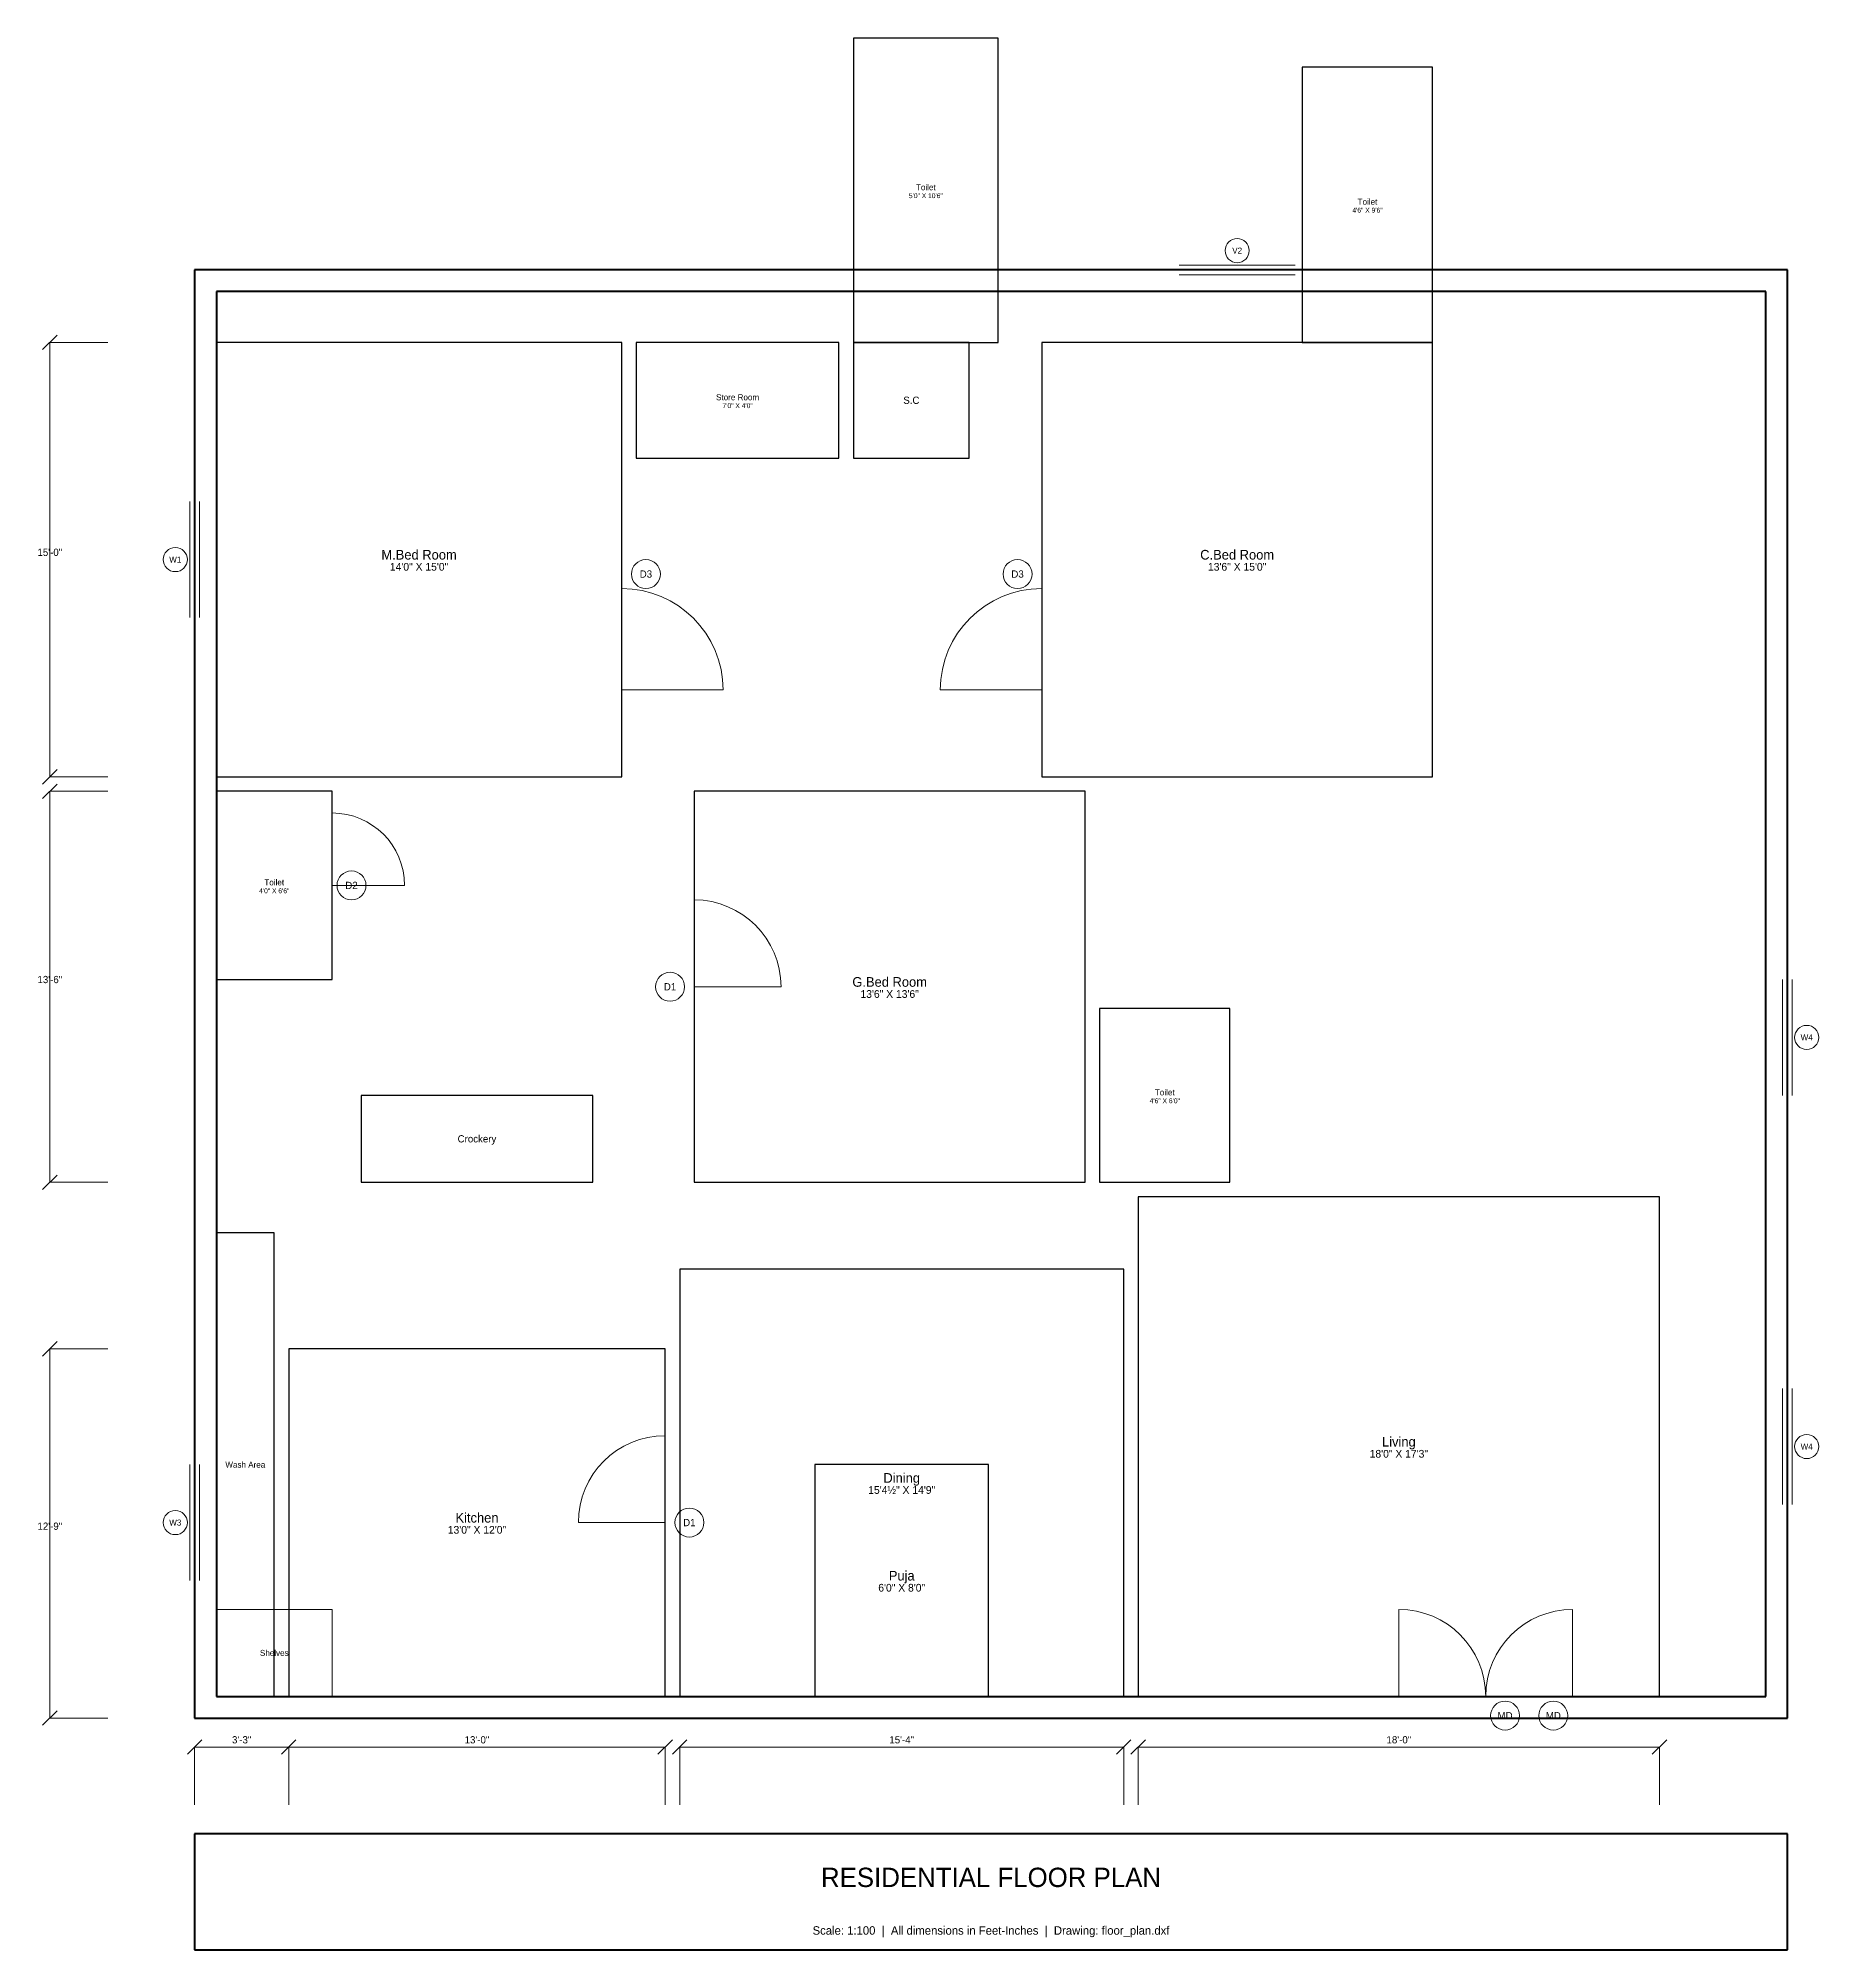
# Model space of a CAD drawing. Header units: inches. Extents: x -65 to 673, y -96 to 696.
import ezdxf
from ezdxf.enums import TextEntityAlignment as Align

# ---------------------------------------------------------------- set-up
doc = ezdxf.new("R2010")
doc.units = ezdxf.units.IN
for name, color, linetype, lineweight in [('DIMENSIONS', 2, 'Continuous', 13), ('DOORS', 1, 'Continuous', 18), ('FURNITURE', 8, 'Continuous', 13), ('TEXT', 7, 'Continuous', 13), ('WALLS', 7, 'Continuous', 50), ('WALLS_INT', 8, 'Continuous', 30), ('WINDOWS', 3, 'Continuous', 18)]:
    doc.layers.add(name, color=color, linetype=linetype, lineweight=lineweight)

msp = doc.modelspace()

# ---------------------------------------------------------------- linework, layer by layer
at = {"layer": 'DIMENSIONS'}
for p, q in [((-63, 567), (-57, 573)), ((-60, 390), (-60, 570)), ((-36, 570), (-60, 570)), ((-63, 387), (-57, 393)), ((-36, 390), (-60, 390)), ((-63, 381), (-57, 387)), ((-60, 222), (-60, 384)), ((-36, 384), (-60, 384)), ((-63, 219), (-57, 225)), ((-36, 222), (-60, 222)), ((-63, 150), (-57, 156)), ((-60, 0), (-60, 153)), ((-36, 153), (-60, 153)), ((-63, -3), (-57, 3)), ((-36, 0), (-60, 0)), ((-3, -15), (3, -9)), ((0, -12), (39, -12)), ((0, -36), (0, -12)), ((36, -15), (42, -9)), ((36, -15), (42, -9)), ((39, -36), (39, -12)), ((39, -12), (195, -12)), ((39, -36), (39, -12)), ((192, -15), (198, -9)), ((195, -36), (195, -12)), ((198, -15), (204, -9)), ((201, -12), (385, -12)), ((201, -36), (201, -12)), ((382, -15), (388, -9)), ((385, -36), (385, -12)), ((388, -15), (394, -9)), ((391, -12), (607, -12)), ((391, -36), (391, -12)), ((604, -15), (610, -9)), ((607, -36), (607, -12))]:
    msp.add_line(p, q, dxfattribs=at)
at = {"layer": 'DOORS'}
for p, q in [((177, 426), (177, 468)), ((351, 426), (351, 468)), ((177, 426), (219, 426)), ((351, 426), (309, 426)), ((57, 345), (57, 375)), ((57, 345), (87, 345)), ((207, 303), (207, 339)), ((207, 303), (243, 303)), ((195, 81), (195, 117)), ((195, 81), (159, 81)), ((499, 9), (499, 45)), ((571, 9), (571, 45)), ((499, 9), (535, 9)), ((571, 9), (535, 9))]:
    msp.add_line(p, q, dxfattribs=at)
for centre in [(187, 474), (341, 474), (65, 345), (197, 303), (205, 81), (543, 1), (563, 1)]:
    msp.add_circle(centre, 6, dxfattribs=at)
for centre, radius, start, end in [((177, 426), 42, 0, 90), ((351, 426), 42, 90, 180), ((57, 345), 30, 0, 90), ((207, 303), 36, 0, 90), ((195, 81), 36, 90, 180), ((499, 9), 36, 0, 90), ((571, 9), 36, 90, 180)]:
    msp.add_arc(centre, radius, start, end, dxfattribs=at)
at = {"layer": 'FURNITURE'}
for p, q in [((57, 45), (9, 45)), ((9, 45), (9, 9)), ((57, 9), (57, 45)), ((9, 9), (57, 9))]:
    msp.add_line(p, q, dxfattribs=at)
at = {"layer": 'WALLS'}
for p, q in [((660, 600), (0, 600)), ((0, 600), (0, 0)), ((660, 0), (660, 600)), ((651, 591), (9, 591)), ((9, 591), (9, 9)), ((651, 9), (651, 591)), ((9, 9), (651, 9)), ((0, 0), (660, 0)), ((660, -48), (0, -48)), ((0, -48), (0, -96)), ((660, -96), (660, -48)), ((0, -96), (660, -96))]:
    msp.add_line(p, q, dxfattribs=at)
at = {"layer": 'WALLS_INT'}
for p, q in [((333, 696), (273, 696)), ((273, 696), (273, 570)), ((333, 570), (333, 696)), ((513, 684), (459, 684)), ((459, 684), (459, 570)), ((513, 570), (513, 684)), ((177, 570), (9, 570)), ((9, 570), (9, 390)), ((177, 390), (177, 570)), ((267, 570), (183, 570)), ((183, 570), (183, 522)), ((267, 522), (267, 570)), ((321, 570), (273, 570)), ((273, 570), (273, 522)), ((273, 570), (333, 570)), ((321, 522), (321, 570)), ((513, 570), (351, 570)), ((351, 570), (351, 390)), ((459, 570), (513, 570)), ((513, 390), (513, 570)), ((183, 522), (267, 522)), ((273, 522), (321, 522)), ((9, 390), (177, 390)), ((351, 390), (513, 390)), ((57, 384), (9, 384)), ((9, 384), (9, 306)), ((57, 306), (57, 384)), ((369, 384), (207, 384)), ((207, 384), (207, 222)), ((369, 222), (369, 384)), ((9, 306), (57, 306)), ((429, 294), (375, 294)), ((375, 294), (375, 222)), ((429, 222), (429, 294)), ((165, 258), (69, 258)), ((69, 258), (69, 222)), ((165, 222), (165, 258)), ((69, 222), (165, 222)), ((207, 222), (369, 222)), ((375, 222), (429, 222)), ((607, 216), (391, 216)), ((391, 216), (391, 9)), ((607, 9), (607, 216)), ((33, 201), (9, 201)), ((9, 201), (9, 9)), ((33, 9), (33, 201)), ((385, 186), (201, 186)), ((201, 186), (201, 9)), ((385, 9), (385, 186)), ((195, 153), (39, 153)), ((39, 153), (39, 9)), ((195, 9), (195, 153)), ((329, 105), (257, 105)), ((257, 105), (257, 9)), ((329, 9), (329, 105)), ((9, 9), (33, 9)), ((39, 9), (195, 9)), ((201, 9), (385, 9)), ((257, 9), (329, 9)), ((391, 9), (607, 9))]:
    msp.add_line(p, q, dxfattribs=at)
at = {"layer": 'WINDOWS'}
for p, q in [((408, 602), (456, 602)), ((408, 600), (456, 600)), ((408, 598), (456, 598)), ((-2, 456), (-2, 504)), ((0, 456), (0, 504)), ((2, 456), (2, 504)), ((658, 258), (658, 306)), ((660, 258), (660, 306)), ((662, 258), (662, 306)), ((658, 88.5), (658, 136.5)), ((660, 88.5), (660, 136.5)), ((662, 88.5), (662, 136.5)), ((-2, 57), (-2, 105)), ((0, 57), (0, 105)), ((2, 57), (2, 105))]:
    msp.add_line(p, q, dxfattribs=at)
for centre in [(432, 608), (-8, 480), (668, 282), (668, 112.5), (-8, 81)]:
    msp.add_circle(centre, 5, dxfattribs=at)

# ---------------------------------------------------------------- texts
at = {"layer": 'DIMENSIONS'}
for s, p in [('15\'-0"', (-60, 483)), ('13\'-6"', (-60, 306)), ('12\'-9"', (-60, 79.5)), ('3\'-3"', (19.5, -9)), ('13\'-0"', (117, -9)), ('15\'-4"', (293, -9)), ('18\'-0"', (499, -9))]:
    msp.add_text(s, height=3, dxfattribs=at).set_placement(p, align=Align.MIDDLE_CENTER)
at = {"layer": 'TEXT'}
for s, height, p in [('Toilet', 2.5, (303, 634.25)), ('5\'0" X 10\'6"', 2, (303, 630.75)), ('4\'6" X 9\'6"', 2, (486, 624.75)), ('Toilet', 2.5, (486, 628.25)), ('V2', 2.5, (432, 608)), ('Store Room', 2.5, (225, 547.25)), ('S.C', 3, (297, 546)), ('7\'0" X 4\'0"', 2, (225, 543.75)), ('M.Bed Room', 4, (93, 482)), ('C.Bed Room', 4, (432, 482)), ('W1', 2.5, (-8, 480)), ('14\'0" X 15\'0"', 3.2, (93, 477)), ('D3', 3, (187, 474)), ('D3', 3, (341, 474)), ('13\'6" X 15\'0"', 3.2, (432, 477)), ('4\'0" X 6\'6"', 2, (33, 342.75)), ('Toilet', 2.5, (33, 346.25)), ('D2', 3, (65, 345)), ('D1', 3, (197, 303)), ('G.Bed Room', 4, (288, 305)), ('13\'6" X 13\'6"', 3.2, (288, 300)), ('W4', 2.5, (668, 282)), ('4\'6" X 6\'0"', 2, (402, 255.75)), ('Toilet', 2.5, (402, 259.25)), ('Crockery', 3, (117, 240)), ('18\'0" X 17\'3"', 3.2, (499, 109.5)), ('Living', 4, (499, 114.5)), ('W4', 2.5, (668, 112.5)), ('Wash Area', 2.5, (21, 105)), ('15\'4½" X 14\'9"', 3.2, (293, 94.5)), ('Dining', 4, (293, 99.5)), ('W3', 2.5, (-8, 81)), ('13\'0" X 12\'0"', 3.2, (117, 78)), ('Kitchen', 4, (117, 83)), ('D1', 3, (205, 81)), ('6\'0" X 8\'0"', 3.2, (293, 54)), ('Puja', 4, (293, 59)), ('Shelves', 2.5, (33, 27)), ('MD', 3, (543, 1)), ('MD', 3, (563, 1)), ('RESIDENTIAL FLOOR PLAN', 8, (330, -66)), ('Scale: 1:100  |  All dimensions in Feet-Inches  |  Drawing: floor_plan.dxf', 3.5, (330, -88))]:
    msp.add_text(s, height=height, dxfattribs=at).set_placement(p, align=Align.MIDDLE_CENTER)

doc.saveas('drawing.dxf')
